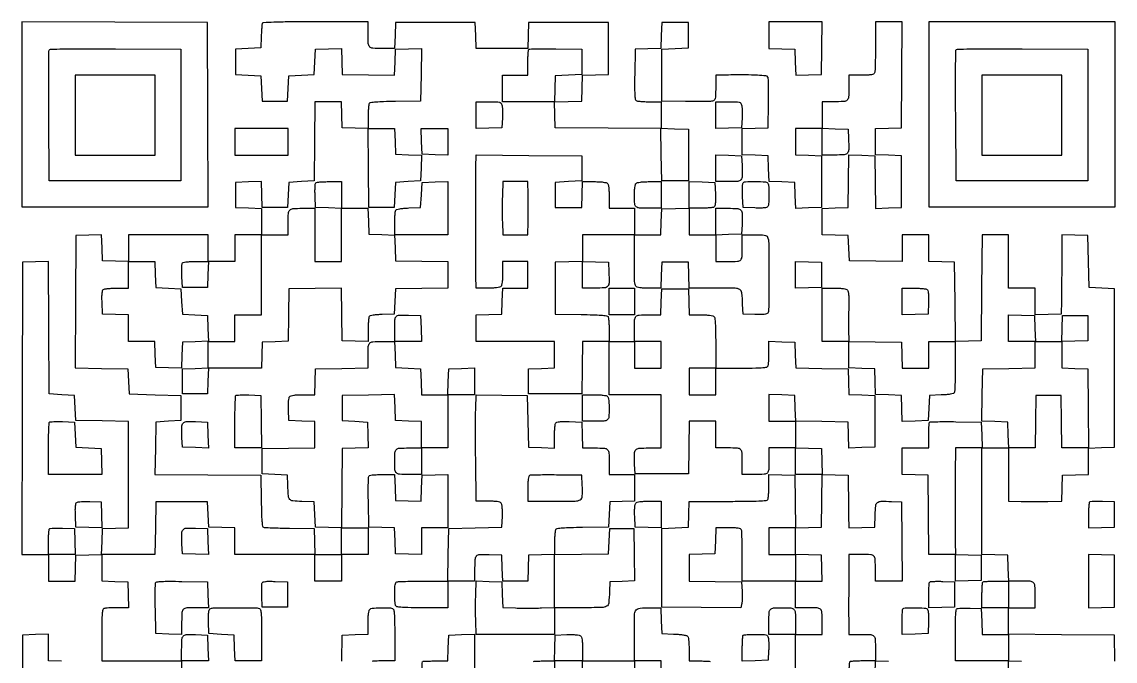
# Model space of a CAD drawing. Extents: x 156 to 936, y 95 to 969.
# Drawn here: x 156 to 936, y 513 to 969 of the extents above; entities that cross this region are included whole.
import ezdxf

# ---------------------------------------------------------------- set-up
doc = ezdxf.new("R2010")
doc.units = 0

msp = doc.modelspace()

# ---------------------------------------------------------------- linework, layer by layer
for points in [[(935.772065, 512.75), (935.5, 531.5), (897.75, 531.762025), (860, 532.02405), (860, 541.512025), (860, 551), (869.5, 551), (879, 551), (879, 559.893011, 0.014732), (878.800898, 566.649006, 0.19511), (877.750156, 568.856224, 0.175559), (875.407908, 569.828717, 0.011491), (867.955738, 570), (860.075052, 570), (859.787526, 579.25), (859.5, 588.5), (850.25, 588.787526), (841, 589.075052), (841, 627.037526), (841, 665), (850.5, 665), (860, 665), (860, 646.037526), (860, 627.075052), (869.075991, 626.787526, 0.00535), (873.263132, 626.699708, 0.002938), (878.390319, 626.677176, 0.002928), (883.594539, 626.715366, 0.004679), (888.039334, 626.815626), (897.926685, 627.131251), (898.213343, 636.315626), (898.5, 645.5), (907.75, 645.787526), (917, 646.075052), (917, 655.5), (917, 664.924948), (926.25, 665.212474), (935.5, 665.5), (935.5, 722), (935.5, 778.5), (926.5, 779), (917.5, 779.5), (917, 798), (916.5, 816.5), (907.25, 816.787526), (898, 817.075052), (897.920976, 798.287526, -0.000609), (897.878178, 790.397897, -0.000549), (897.814941, 782.228211, -0.000549), (897.742156, 774.903415, -0.00174), (897.670976, 770), (897.5, 760.5), (888.25, 760.212474), (879, 759.924948), (879, 769.462474), (879, 779), (869.5, 779), (860, 779), (860, 798), (860, 817), (850.512025, 817), (841.02405, 817), (840.762025, 779.25), (840.5, 741.5), (831.265637, 741.212681), (822.031273, 740.925362), (821.765637, 769.212681), (821.5, 797.5), (812.25, 797.787526), (803, 798.075052), (803, 807.537526), (803, 817), (793.5, 817), (784, 817), (784, 807.477935), (784, 797.955869), (765.25, 798.227935), (746.5, 798.5), (746, 807.5), (745.5, 816.5), (736.25, 816.787526), (727, 817.075052), (727, 826.5), (727, 835.924948), (736.25, 836.212474), (745.5, 836.5), (745.772202, 855.287232), (746.044404, 874.074464), (755.272202, 873.787232), (764.5, 873.5), (764.772202, 854.712768), (765.044404, 835.925536), (774.272202, 836.212768), (783.5, 836.5), (783.5, 855), (783.5, 873.5), (774.25, 873.787526), (765, 874.075052), (765, 883.5), (765, 892.924948), (774.25, 893.212474), (783.5, 893.5), (783.762025, 931.25), (784.02405, 969), (774.512025, 969), (765, 969), (765, 951.581787, -0.003244), (764.955951, 944.792976, -0.00474), (764.821697, 938.815525, -0.002396), (764.635772, 933.755458, -0.081401), (764.393011, 932.581787, -0.192406), (763.653872, 931.782907, -0.06988), (762.154102, 931.311531, -0.034532), (759.571713, 931.062976, -0.00673), (754.893011, 931), (746, 931), (746, 922.106989, -0.014768), (745.800362, 915.349521, -0.195511), (744.747254, 913.14255, -0.175208), (742.400012, 912.170753, -0.01141), (734.918213, 912), (727, 912), (727, 902.5), (727, 893), (717.5, 893), (708, 893), (708, 883.537526), (708, 874.075052), (717.25, 873.787526), (726.5, 873.5), (726.5, 855), (726.5, 836.5), (717.288016, 836.212977), (708.076031, 835.925954), (707.788016, 845.212977), (707.5, 854.5), (698.287036, 854.787036), (689.074071, 855.074071), (688.787036, 864.287036), (688.5, 873.5), (679.25, 873.787526), (670, 874.075052), (670, 883.5), (670, 892.924948), (679.25, 893.212474), (688.5, 893.5), (688.747484, 911, 0.004087), (688.787999, 917.79044, 0.006184), (688.701864, 923.699857, 0.00268), (688.539451, 928.726211, 0.135021), (688.244653, 929.659088, 0.231499), (686.891452, 930.472661, 0.008755), (680.839022, 930.889877, 0.011495), (672.427506, 931.128203, 0.003953), (660.25, 931.096907), (651, 931), (651, 922.019052, -0.004723), (650.947431, 916.453715, -0.05326), (650.67194, 914.266759, -0.153853), (650.003761, 913.144552, -0.122337), (648.75, 912.483876, -0.054093), (647.194714, 912.275104, -0.002845), (642.167188, 912.176222, -0.00446), (636.175971, 912.145932, -0.003227), (629.5, 912.214823), (612.5, 912.5), (612.5, 931), (612.5, 949.5), (622, 950), (631.5, 950.5), (631.5, 959.5), (631.5, 968.5), (622, 968.5), (612.5, 968.5), (612.212964, 959.287036), (611.925929, 950.074071), (602.712964, 949.787036), (593.5, 949.5), (593.226208, 931.573721, 0.003244), (593.147687, 922.635503, 0.013907), (593.283582, 917.310485, 0.016205), (593.579568, 913.866523, 0.225497), (594.226208, 912.839034, 0.110898), (595.114544, 912.520179, 0.009361), (597.549261, 912.263597, 0.012067), (600.497272, 912.080161, 0.009039), (603.75, 912.015313), (612, 912), (612, 902.487975), (612, 892.97595), (574.25, 893.237975), (536.5, 893.5), (536.212959, 902.713341), (535.925919, 911.926682), (545.712959, 912.213341), (555.5, 912.5), (555.787036, 921.712964), (556.074071, 930.925929), (565.287036, 931.212964), (574.5, 931.5), (574.5, 950), (574.5, 968.5), (546, 968.5), (517.5, 968.5), (517.212474, 959.25), (516.924948, 950), (498.5, 950), (480.075052, 950), (479.787526, 959.25), (479.5, 968.5), (451, 968.5), (422.5, 968.5), (422.212474, 959.25), (421.924948, 950), (413.069463, 950, -0.014889), (406.341871, 950.20038, -0.195866), (404.139748, 951.254332, -0.174757), (403.170318, 953.602344, -0.011384), (403, 961.081787), (403, 969), (365.468615, 969, 0.001408), (346.474772, 968.946504, 0.006817), (335.689443, 968.738684, 0.004275), (328.414872, 968.436986, 0.302782), (327.488341, 967.75, 0.062379), (327.299299, 966.905307, 0.004511), (327.092081, 964.517187, 0.006263), (326.905777, 961.655284, 0.004694), (326.769726, 958.5), (326.5, 950.5), (317.5, 950), (308.5, 949.5), (308.5, 940.5), (308.5, 931.5), (317.5, 931), (326.5, 930.5), (327, 921.5), (327.5, 912.5), (336.5, 912.5), (345.5, 912.5), (346, 921.5), (346.5, 930.5), (355.5, 931), (364.5, 931.5), (365, 940.5), (365.5, 949.5), (374.711984, 949.787023), (383.923969, 950.074046), (384.211984, 940.787023), (384.5, 931.5), (403.212184, 931.228074), (421.924368, 930.956148), (422.212184, 940.228074), (422.5, 949.5), (431.772204, 949.78782), (441.044409, 950.075639), (440.772204, 931.28782), (440.5, 912.5), (422.544238, 912.226088, 0.003691), (414.090119, 912.034694, 0.01247), (408.573985, 911.731244, 0.01141), (404.777433, 911.339909, 0.223435), (403.809551, 910.726088, 0.112277), (403.50198, 909.863054, 0.008861), (403.254937, 907.425703, 0.011685), (403.077983, 904.476166, 0.008676), (403.015313, 901.212474), (403, 892.924948), (393.75, 893.212474), (384.5, 893.5), (384.212474, 902.75), (383.924948, 912), (374.478047, 912), (365.031147, 912), (364.765573, 883.75), (364.5, 855.5), (355.5, 855), (346.5, 854.5), (346, 845.5), (345.5, 836.5), (336.5, 836.5), (327.5, 836.5), (327.211984, 845.787023), (326.923969, 855.074046), (317.711984, 854.787023), (308.5, 854.5), (308.5, 845.5), (308.5, 836.5), (317.75, 836.212474), (327, 835.924948), (327, 826.462474), (327, 817), (317.5, 817), (308, 817), (308, 807.5), (308, 798), (298.5, 798), (289, 798), (289, 807.5), (289, 817), (260.5, 817), (232, 817), (232, 807.462474), (232, 797.924948), (222.75, 798.212474), (213.5, 798.5), (213.211984, 807.787023), (212.923969, 817.074046), (203.711984, 816.787023), (194.5, 816.5), (194.240222, 769.272101), (193.980444, 722.044202), (212.740222, 721.772101), (231.5, 721.5), (232, 712.5), (232.5, 703.5), (251, 703), (269.5, 702.5), (269.5, 693.5), (269.5, 684.5), (260.5, 684), (251.5, 683.5), (251.227979, 664.762047), (250.955958, 646.024093), (288.727979, 645.762047), (326.5, 645.5), (326.772714, 627.209899, 0.003339), (326.964836, 618.31189, 0.013309), (327.264211, 612.862658, 0.013299), (327.655359, 609.258263, 0.273987), (328.306187, 608.436, 0.080729), (329.268392, 608.235637, 0.001575), (334.32739, 608.0279, 0.003741), (340.248728, 607.847794, 0.002495), (347.033473, 607.7261), (364.5, 607.5), (364.787526, 598.25), (365.075052, 589), (336.537526, 589), (308, 589), (308, 598.462474), (308, 607.924948), (298.75, 608.212474), (289.5, 608.5), (289, 617.5), (288.5, 626.5), (270, 626.5), (251.5, 626.5), (251.227935, 607.75), (250.955869, 589), (231.940409, 589), (212.924948, 589), (213.212474, 598.25), (213.5, 607.5), (222.75, 607.787526), (232, 608.075052), (232, 646.015461), (232, 683.955869), (213.25, 684.227935), (194.5, 684.5), (194, 693.5), (193.5, 702.5), (184.5, 703), (175.5, 703.5), (175.240185, 750.787396), (174.980369, 798.074792), (165.740185, 797.787396), (156.5, 797.5), (156.245372, 693.25), (155.990743, 589), (165.495372, 589), (175, 589), (175, 579.5), (175, 570), (184.462474, 570), (193.924948, 570), (194.212474, 579.25), (194.5, 588.5), (203.75, 588.787526), (213, 589.075052), (213, 579.575052), (213, 570.075052), (222.25, 569.787526), (231.5, 569.5), (231.787526, 560.25), (232.075052, 551), (224.119313, 551, 0.007017), (220.957076, 550.955617, 0.008872), (218.035923, 550.821697, 0.007277), (215.600781, 550.631102, 0.068543), (214.581787, 550.393011, 0.24904), (213.711497, 549.393178, 0.036273), (213.27975, 546.640441, 0.018295), (213.051073, 541.723448, 0.002472), (213, 531.393011), (213, 513), (241.5, 513), (270, 513), (270, 503.5)], [(708, 494), (708, 513), (708, 532), (698.5, 532), (689, 532), (689, 540.893011, -0.013336), (689.178146, 547.570835, -0.177094), (690.129957, 549.797846, -0.190499), (692.264457, 550.802358, -0.015844), (698.5, 551, -0.015844), (704.735543, 550.802358, -0.190499), (706.870043, 549.797846, -0.177094), (707.821854, 547.570835, -0.013336), (708, 540.893011), (708, 532), (717.5, 532), (727, 532), (727, 540.893011, 0.014768), (726.800362, 547.650479, 0.195511), (725.747254, 549.85745, 0.175208), (723.400012, 550.829247, 0.01141), (715.918213, 551), (708, 551), (708, 560.5), (708, 570), (689, 570), (670, 570), (670, 587.418213, 0.003244), (669.955951, 594.207024, 0.00474), (669.821697, 600.184475, 0.002396), (669.635772, 605.244542, 0.081401), (669.393011, 606.418213, 0.192061), (668.655249, 607.216672, 0.070053), (667.160133, 607.688208, 0.03465), (664.587052, 607.936924, 0.006773), (659.930537, 608), (651.075052, 608), (650.787526, 598.75), (650.5, 589.5), (641.25, 589.212474), (632, 588.924948), (632, 579.484539), (632, 570.044131), (650.75, 569.772065), (669.5, 569.5), (669.800912, 562.520917, -0.008683), (669.873976, 559.681315, -0.009453), (669.844859, 556.920295, -0.008999), (669.732812, 554.56062, -0.045145), (669.527961, 553.255383), (668.954098, 550.968931), (640.727049, 551.234466), (612.5, 551.5), (612.5, 579.5), (612.5, 607.5), (622, 608), (631.5, 608.5), (631.786898, 617.702558), (632.073796, 626.905116), (659.69538, 626.89997, 0.001954), (673.787942, 626.952424, 0.009487), (681.779508, 627.165076, 0.008929), (686.981212, 627.495485, 0.235267), (688.143169, 628.197412, 0.110302), (688.468887, 629.10226, 0.009573), (688.731175, 631.551825, 0.012227), (688.918529, 634.518353, 0.009193), (688.984687, 637.787526), (689, 646.075052), (698.25, 645.787526), (707.5, 645.5), (707.772202, 626.712768), (708.044404, 607.925536), (717.272202, 608.212768), (726.5, 608.5), (726.772065, 627.25), (727.044131, 646), (717.522065, 646), (708, 646), (708, 655.5), (708, 665), (698.5, 665), (689, 665), (689, 657.081787, -0.01141), (688.829247, 649.599988, -0.175208), (687.85745, 647.252746, -0.195511), (685.650479, 646.199638, -0.014768), (678.893011, 646), (670, 646), (670, 653.918213, 0.01141), (669.829247, 661.400012, 0.175208), (668.85745, 663.747254, 0.195511), (666.650479, 664.800362, 0.014768), (659.893011, 665), (651, 665), (651, 674.5), (651, 684), (641.522065, 684), (632.044131, 684), (631.772065, 665.25), (631.5, 646.5), (612.5, 646.5), (593.5, 646.5), (593.199088, 653.479083, -0.012322), (593.058134, 661.11956, -0.176722), (593.990719, 663.627338, -0.202101), (596.267676, 664.772817, -0.01682), (603.019052, 665), (612, 665), (612, 684), (612, 703), (593.5, 703), (575, 703), (575, 722), (575, 741), (565.522065, 741), (556.044131, 741), (555.772065, 722.25), (555.5, 703.5), (536.5, 703.5), (517.5, 703.5), (517.5, 712.5), (517.5, 721.5), (526.75, 721.787526), (536, 722.075052), (536, 731.537526), (536, 741), (508, 741), (480, 741), (480, 750.462474), (480, 759.924948), (489.25, 760.212474), (498.5, 760.5), (498.787526, 769.75), (499.075052, 779), (508.037526, 779), (517, 779), (517, 788.5), (517, 798), (508, 798), (499, 798), (499, 789.7, -0.011084), (498.92177, 786.171507, -0.020332), (498.677711, 783.306878, -0.021091), (498.310542, 781.139671, -0.144849), (497.8, 780.2, -0.144849), (496.860329, 779.689458, -0.021091), (494.693122, 779.322289, -0.020332), (491.828493, 779.07823, -0.011084), (488.3, 779), (480, 779), (479.971143, 787.75, -0.000469), (479.924982, 807.306069, -0.000232), (479.901179, 832.129435, -0.000157), (479.896836, 856.046958, -0.001885), (479.932787, 865.262025), (480, 874.02405), (517.75, 873.762025), (555.5, 873.5), (555.5, 864.5), (555.5, 855.5), (546, 855), (536.5, 854.5), (536.5, 845.5), (536.5, 836.5), (546, 836.5), (555.5, 836.5), (555.787526, 845.75), (556.075052, 855), (564.337526, 855, -0.011159), (567.847487, 854.921656, -0.02038), (570.701269, 854.677383, -0.021131), (572.861987, 854.310039, -0.144682), (573.8, 853.8, -0.144849), (574.310542, 852.860329, -0.021091), (574.677711, 850.693122, -0.020332), (574.92177, 847.828493, -0.011084), (575, 844.3), (575, 836), (584, 836), (593, 836), (593, 826.5), (593, 817), (602.462474, 817), (611.924948, 817), (612.212474, 826.25), (612.5, 835.5), (622.25, 835.786212), (632, 836.072424), (632, 845.573738), (632, 855.075052), (641.25, 854.787526), (650.5, 854.5), (650.793098, 846.085653, -0.008519), (650.864234, 842.085459, -0.027159), (650.721251, 839.4185, -0.039341), (650.389362, 837.659703, -0.187221), (649.793098, 836.850966, -0.110402), (648.894283, 836.527533, -0.00954), (646.45641, 836.267102, -0.012203), (643.504112, 836.081041, -0.00917), (640.25, 836.015313), (632, 836), (632, 826.5), (632, 817), (641.5, 817), (651, 817), (651, 826.5), (651, 836), (659.980948, 836, -0.01682), (666.732324, 835.772817, -0.202101), (669.009281, 834.627338, -0.176722), (669.941866, 832.11956, -0.012322), (669.800912, 824.479083), (669.5, 817.5), (660.25, 817.212474), (651, 816.924948), (651, 807.462474), (651, 798), (659.893011, 798, 0.014768), (666.650479, 798.199638, 0.195511), (668.85745, 799.252746, 0.175208), (669.829247, 801.599988, 0.01141), (670, 809.081787), (670, 817), (678.891592, 817, -0.004786), (684.397776, 816.947296, -0.053797), (686.56416, 816.671485, -0.155005), (687.67471, 816.003242, -0.121836), (688.325684, 814.75, -0.058563), (688.916207, 809.836185, -0.001447), (688.909745, 787.131352, -0.000673), (688.802327, 763.395598, -0.141685), (688.15546, 761.206902, -0.186421), (687.343606, 760.61083, -0.039249), (685.582178, 760.278916, -0.027129), (682.913467, 760.135877, -0.008531), (678.914347, 760.206902), (670.5, 760.5), (670.245668, 767.5, 0.016263), (669.68354, 775.652772, 0.239858), (668.17554, 777.994184, 0.128957), (664.943062, 778.893297, 0.003699), (650.518474, 779), (632.075052, 779), (631.787526, 788.25), (631.5, 797.5), (622, 797.5), (612.5, 797.5), (612.212474, 788.25), (611.924948, 779), (603.584919, 779, -0.009183), (599.538367, 779.074326, -0.02907), (596.841727, 779.330886, -0.04395), (595.037951, 779.773872, -0.138222), (594.021097, 780.47458, -0.125079), (593.491098, 781.589189, -0.024523), (593.165701, 783.802749, -0.020936), (592.999712, 786.814653, -0.00977), (593.024538, 790.72458, 0.003165), (593.10265, 794.717686, 0.001862), (593.148043, 799.492533, 0.001862), (593.157869, 804.264977, 0.00318), (593.125886, 808.25), (593, 817), (574.5, 817), (556, 817), (556, 807.537526), (556, 798.075052), (565.25, 797.787526), (574.5, 797.5), (574.800912, 790.520917, -0.012322), (574.941866, 782.88044, -0.176722), (574.009281, 780.372662, -0.202101), (571.732324, 779.227183, -0.01682), (564.980948, 779), (556, 779), (556, 788.536212), (556, 798.072424), (546.25, 797.786212), (536.5, 797.5), (536.5, 779), (536.5, 760.5), (554.955416, 760.226647, -0.003561), (563.668275, 760.035521, -0.012194), (569.324934, 759.732937, -0.01105), (573.214502, 759.342971, -0.224357), (574.190103, 758.726647, -0.112125), (574.497773, 757.86414, -0.008919), (574.744962, 755.43689, -0.011731), (574.921988, 752.499351, -0.008719), (574.984687, 749.25), (575, 741), (584, 741), (593, 741), (593, 748.918213, -0.011384), (593.170318, 756.397656, -0.174757), (594.139748, 758.745668, -0.195866), (596.341871, 759.79962, -0.014889), (603.069463, 760), (611.924948, 760), (612.212474, 769.25), (612.5, 778.5), (622, 778.5), (631.5, 778.5), (631.787526, 769.25), (632.075052, 760), (640.337526, 760, -0.011159), (643.847487, 759.921656, -0.02038), (646.701269, 759.677383, -0.021131), (648.861987, 759.310039, -0.144682), (649.8, 758.8, -0.17093), (650.380286, 757.588868, -0.011288), (650.716292, 753.675375, -0.011908), (650.936048, 748.080768, -0.003861), (651, 739.8), (651, 722), (669.393011, 722, 0.002472), (679.723448, 722.051073, 0.018295), (684.640441, 722.27975, 0.036273), (687.393178, 722.711497, 0.24904), (688.393011, 723.581787, 0.068543), (688.631102, 724.600781, 0.007277), (688.821697, 727.035923, 0.008872), (688.955617, 729.957076, 0.007017), (689, 733.119313), (689, 741.075052), (698.25, 740.787526), (707.5, 740.5), (707.787236, 731.271928), (708.074471, 722.043857), (726.787236, 721.771928), (745.5, 721.5), (745.787036, 712.287036), (746.074071, 703.074071), (755.287036, 702.787036), (764.5, 702.5), (764.5, 684), (764.5, 665.5), (755.288016, 665.212977), (746.076031, 664.925954), (745.788016, 674.212977), (745.5, 683.5), (726.75, 683.772065), (708, 684.044131), (708, 674.559591), (708, 665.075052), (717.25, 664.787526), (726.5, 664.5), (726.787036, 655.287036), (727.074071, 646.074071), (736.287036, 645.787036), (745.5, 645.5), (745.621699, 635.5, 0.000173), (745.677617, 631.032058, 0.000111), (745.745338, 625.856164, 0.000112), (745.813815, 620.79526, 0.000211), (745.871699, 616.712474), (746, 607.924948), (755.25, 608.212474), (764.5, 608.5), (764.788797, 617.240685, -0.017722), (765.237089, 623.777845, -0.198326), (766.45151, 626.02491, -0.170867), (768.988791, 626.937542, -0.012477), (776.520917, 626.800912), (783.5, 626.5), (783.765573, 598.25), (784.031147, 570), (774.515573, 570), (765, 570), (765, 577.918213, 0.01141), (764.829247, 585.400012, 0.175208), (763.85745, 587.747254, 0.195511), (761.650479, 588.800362, 0.014768), (754.893011, 589), (746, 589), (745.979701, 580.25, -0.00036), (745.967129, 576.115491, -0.000176), (745.945426, 570.839062, -0.000174), (745.919006, 565.349947, -0.000252), (745.891526, 560.5, 0.001064), (745.871921, 555.650052, 0.000735), (745.869489, 550.160938, 0.000741), (745.882737, 544.884517, 0.001521), (745.911824, 540.75), (746, 532), (754.893011, 532, -0.014732), (761.649006, 531.800898, -0.19511), (763.856224, 530.750156, -0.175559), (764.828717, 528.407908, -0.011491), (765, 520.955738), (765, 513.075052), (774.25, 512.787526)], [(384.228016, 512.771984), (384.5, 531.5), (393.75, 531.787526), (403, 532.075052), (403, 540.337526, -0.011159), (403.078344, 543.847487, -0.02038), (403.322617, 546.701269, -0.021131), (403.689961, 548.861987, -0.144682), (404.2, 549.8, -0.177167), (405.986201, 550.629377, -0.011865), (411.705453, 550.974536, -0.01606), (417.379382, 550.999676, -0.084883), (420.418213, 550.393011, -0.24904), (421.288503, 549.393178, -0.036273), (421.72025, 546.640441, -0.018295), (421.948927, 541.723448, -0.002472), (422, 531.393011), (422, 513), (413.106989, 513, 0.00673), (408.428287, 512.937024, 0.034532), (405.845898, 512.688469, 0.06988)], [(520.914694, 512.672919, -0.027224), (523.640302, 512.925268, -0.009472), (527.584919, 513), (535.924948, 513), (536.212474, 522.25), (536.5, 531.5), (544.84692, 531.792008, -0.010573), (548.47591, 531.84218, -0.020484), (551.373366, 531.702175, -0.022589), (553.549085, 531.407951, -0.128993), (554.59692, 530.919564, -0.145743), (555.251816, 529.938543, -0.038314), (555.673381, 528.075991, -0.02709), (555.925388, 525.339393, -0.009416), (556, 521.377555), (556, 513), (574.5, 513), (593, 513), (593.122144, 521.75, 0.003075), (593.153464, 525.760505, 0.001743), (593.144594, 530.616646, 0.00174), (593.101556, 535.51049, 0.002868), (593.027048, 539.647092, -0.018983), (593.127732, 546.728397, -0.183811), (594.319914, 549.428835, -0.180605), (597.016422, 550.679016, -0.01821), (604.212474, 550.969591), (611.924948, 551), (612.212474, 541.75), (612.5, 532.5), (620.950164, 532.206324, -0.011302), (624.281363, 532.015093, -0.014976), (627.299919, 531.682026, -0.012295), (629.772011, 531.271826, -0.126595), (630.700164, 530.833879, -0.156365), (631.287489, 529.913227, -0.030268), (631.679019, 527.952749, -0.024242), (631.92478, 525.171204, -0.009913), (632, 521.377555), (632, 513), (640.377555, 513, -0.009406), (644.342652, 512.9254, -0.027148), (647.078343, 512.673265, -0.03848)], [(442.005888, 512.851761, -0.000901), (444.575735, 512.926563, -0.004213), (447.512545, 512.981986, -0.002611), (450.962474, 513), (459.924948, 513), (460.212474, 522.25), (460.5, 531.5), (469.75, 531.787526), (479, 532.075052), (479, 514.619313, 0.003237), (479.044048, 507.816117, 0.004731)], [(441.50564, 506.992187, -0.000154), (441.722795, 512.521939, -0.15636)]]:
    msp.add_lwpolyline(points, format="xyb")
for points in [[(156, 903.007138), (156, 837), (222.50719, 837), (289.014379, 837), (288.75719, 902.75), (288.5, 968.5), (222.25, 968.757138), (156, 969.014276)], [(689, 959.537526), (689, 950.075052), (698.25, 949.787526), (707.5, 949.5), (707.788016, 940.212977), (708.076031, 930.925954), (717.288016, 931.212977), (726.5, 931.5), (726.772065, 950.25), (727.044131, 969), (708.022065, 969), (689, 969)], [(803, 903), (803, 837), (869.5, 837), (936, 837), (936, 903), (936, 969), (869.5, 969), (803, 969)], [(194, 902.5), (194, 874), (222.5, 874), (251, 874), (251, 902.5), (251, 931), (222.5, 931), (194, 931)], [(841, 902.5), (841, 874), (869.5, 874), (898, 874), (898, 902.5), (898, 931), (869.5, 931), (841, 931)], [(308, 883.5), (308, 874), (327, 874), (346, 874), (346, 883.5), (346, 893), (327, 893), (308, 893)], [(422.212474, 883.75), (422.5, 874.5), (431.787023, 874.211984), (441.074046, 873.923969), (440.787023, 864.711984), (440.5, 855.5), (431.5, 855), (422.5, 854.5), (422, 845.5), (421.5, 836.5), (412.5, 836.5), (403.5, 836.5), (403.234427, 864.75), (402.968853, 893), (412.446901, 893), (421.924948, 893)], [(460, 883.462474), (460, 873.924948), (450.75, 874.212474), (441.5, 874.5), (441.212474, 883.75), (440.924948, 893), (450.462474, 893), (460, 893)], [(631.5, 874), (631.5, 855.5), (622, 855.5), (612.5, 855.5), (612.227801, 874.28648), (611.955601, 893.072959), (621.727801, 892.78648), (631.5, 892.5)], [(726.5, 788.5), (726.5, 779.5), (717.25, 779.212474), (708, 778.924948), (708, 788.5), (708, 798.075052), (717.25, 797.787526), (726.5, 797.5)], [(593, 769.5), (593, 760), (584, 760), (575, 760), (575, 769.5), (575, 779), (584, 779), (593, 779)], [(878.787526, 750.25), (879.075052, 741), (888.5, 741), (897.924948, 741), (898.212474, 750.25), (898.5, 759.5), (907.5, 759.5), (916.5, 759.5), (916.5, 750.5), (916.5, 741.5), (907.25, 741.212474), (898, 740.924948), (898, 731.5), (898, 722.075052), (907.25, 721.787526), (916.5, 721.5), (916.765573, 693.25), (917.031147, 665), (907.537639, 665), (898.044131, 665), (897.772065, 683.75), (897.5, 702.5), (888.5, 702.5), (879.5, 702.5), (879.227935, 683.75), (878.955869, 665), (869.515461, 665), (860.075052, 665), (859.787526, 674.25), (859.5, 683.5), (850.228074, 683.787816), (840.956148, 684.075632), (841.228074, 702.787816), (841.5, 721.5), (860.25, 721.772065), (879, 722.044131), (879, 731.522065), (879, 741), (869.5, 741), (860, 741), (860, 750.537526), (860, 760.075052), (869.25, 759.787526), (878.5, 759.5)], [(593, 731.5), (593, 722), (602.5, 722), (612, 722), (612, 731.5), (612, 741), (602.5, 741), (593, 741)], [(632, 712.5), (632, 703), (641.5, 703), (651, 703), (651, 712.5), (651, 722), (641.5, 722), (632, 722)], [(689, 693.537526), (689, 684), (698.537526, 684), (708.075052, 684), (707.787526, 693.25), (707.5, 702.5), (698.25, 702.787526), (689, 703.075052)], [(689, 598.5), (689, 589), (698.5, 589), (708, 589), (708, 579.5), (708, 570), (717.537526, 570), (727.075052, 570), (726.787526, 579.25), (726.5, 588.5), (717.25, 588.787526), (708, 589.075052), (708, 598.537526), (708, 608), (698.5, 608), (689, 608)], [(917, 570), (917, 550.924948), (926.25, 551.212474), (935.5, 551.5), (935.5, 570), (935.5, 588.5), (926.25, 588.787526), (917, 589.075052)]]:
    msp.add_lwpolyline(points, close=True)
for points in [[(269.5, 902.5), (269.5, 855.5), (222.5, 855.5), (175.5, 855.5), (175.239372, 901.5, -0.000997), (175.174287, 919.225103, -0.001596), (175.197198, 934.357597, -0.000282), (175.267665, 947.72814, -0.090314), (175.461789, 948.759906, -0.301449), (176.45055, 949.464468, -0.003096), (185.402033, 949.70934, -0.005599), (198.68089, 949.841585, -0.001079), (222.722417, 949.759906), (269.5, 949.5)], [(555.5, 940.5), (555.5, 931.5), (546, 931), (536.5, 930.5), (536.212474, 921.25), (535.924948, 912), (517.462474, 912), (499, 912), (499, 921.5), (499, 931), (508, 931), (517, 931), (517, 939.833333, -0.007263), (517.049896, 943.26802, -0.010772), (517.202112, 946.273987, -0.006182), (517.413875, 948.774049, -0.173854), (517.68804, 949.354707, -0.191525), (518.322139, 949.627996, -0.001706), (523.626545, 949.76092, -0.005549), (529.77322, 949.825731, -0.003516), (536.93804, 949.771374), (555.5, 949.5)], [(916.5, 902.5), (916.5, 855.5), (869.5, 855.5), (822.5, 855.5), (822.239372, 901.5, -0.000997), (822.174287, 919.225103, -0.001596), (822.197198, 934.357597, -0.000282), (822.267665, 947.72814, -0.090314), (822.461789, 948.759906, -0.301449), (823.45055, 949.464468, -0.003096), (832.402033, 949.70934, -0.005599), (845.68089, 949.841585, -0.001079), (869.722417, 949.759906), (916.5, 949.5)], [(498.53186, 909.729083, -0.045288), (498.735265, 908.430652, -0.00895), (498.846004, 906.075142, -0.009416), (498.874264, 903.317546, -0.008627), (498.800912, 900.479083), (498.5, 893.5), (489.25, 893.212474), (480, 892.924948), (480, 902.462474), (480, 912), (488.980948, 912, -0.004705), (494.561989, 911.94748, -0.053705), (496.743052, 911.670919, -0.154872), (497.864468, 910.997584, -0.119781)], [(669.53186, 909.729083, -0.045288), (669.735265, 908.430652, -0.00895), (669.846004, 906.075142, -0.009416), (669.874264, 903.317546, -0.008627), (669.800912, 900.479083), (669.5, 893.5), (660.25, 893.212474), (651, 892.924948), (651, 902.462474), (651, 912), (659.980948, 912, -0.004705), (665.561989, 911.94748, -0.053705), (667.743052, 911.670919, -0.154872), (668.864468, 910.997584, -0.119781)], [(745.800912, 885.520917, -0.012322), (745.941866, 877.88044, -0.176722), (745.009281, 875.372662, -0.202101), (742.732324, 874.227183, -0.01682), (735.980948, 874), (727, 874), (727, 883.537526), (727, 893.075052), (736.25, 892.787526), (745.5, 892.5)], [(669.800912, 866.520917, -0.012322), (669.941866, 858.88044, -0.176722), (669.009281, 856.372662, -0.202101), (666.732324, 855.227183, -0.01682), (659.980948, 855), (651, 855), (651, 864.537526), (651, 874.075052), (660.25, 873.787526), (669.5, 873.5)], [(384, 845.5), (384, 836), (393.462474, 836), (402.924948, 836), (403.212474, 826.75), (403.5, 817.5), (412.75, 817.212474), (422, 816.924948), (422.015313, 825.212474, -0.008541), (422.07707, 828.474731, -0.011541), (422.251296, 831.419811, -0.008673), (422.494347, 833.854113, -0.112803), (422.797157, 834.706033, -0.192561), (423.533237, 835.236162, -0.02067), (425.63313, 835.666992, -0.020911), (428.460658, 836.005667, -0.010674), (432.031844, 836.206033), (440.5, 836.5), (441, 845.5), (441.5, 854.5), (450.75, 854.787526), (460, 855.075052), (460, 836.037526), (460, 817), (440.962474, 817), (421.924948, 817), (422.212474, 807.75), (422.5, 798.5), (441.25, 798.227935), (460, 797.955869), (460, 788.5), (460, 779.044131), (441.25, 778.772065), (422.5, 778.5), (422, 769.5), (421.5, 760.5), (413.031844, 760.206033, 0.010674), (409.460658, 760.005667, 0.020911), (406.63313, 759.666992, 0.02067), (404.533237, 759.236162, 0.192561), (403.797157, 758.706033, 0.112803), (403.494347, 757.854113, 0.008673), (403.251296, 755.419811, 0.011541), (403.07707, 752.474731, 0.008541), (403.015313, 749.212474), (403, 740.924948), (393.75, 741.212474), (384.5, 741.5), (384.227854, 760.271984), (383.955708, 779.043968), (365.227854, 778.771984), (346.5, 778.5), (346.228072, 759.787236), (345.956143, 741.074471), (336.728072, 740.787236), (327.5, 740.5), (327.212474, 731.25), (326.924948, 722), (308, 722), (289.075052, 722), (288.787526, 712.75), (288.5, 703.5), (279.5, 703.5), (270.5, 703.5), (270.5, 712.5), (270.5, 721.5), (279.75, 721.787526), (289, 722.075052), (289, 731.575052), (289, 741.075052), (279.75, 740.787526), (270.5, 740.5), (270.211984, 731.212977), (269.923969, 721.925954), (260.711984, 722.212977), (251.5, 722.5), (251.212474, 731.75), (250.924948, 741), (241.462474, 741), (232, 741), (232, 750.462474), (232, 759.924948), (222.75, 760.212474), (213.5, 760.5), (213.206902, 768.914347, -0.008519), (213.135766, 772.914541, -0.027159), (213.278749, 775.5815, -0.039341), (213.610638, 777.340297, -0.187221), (214.206902, 778.149034, -0.110402), (215.105717, 778.472467, -0.00954), (217.54359, 778.732898, -0.012203), (220.495888, 778.918959, -0.00917), (223.75, 778.984687), (232, 779), (232, 788.5), (232, 798), (241.462474, 798), (250.924948, 798), (251.212474, 788.75), (251.5, 779.5), (260.5, 779), (269.5, 778.5), (270, 769.5), (270.5, 760.5), (279.5, 760), (288.5, 759.5), (288.787526, 750.25), (289.075052, 741), (298.537526, 741), (308, 741), (308, 750.5), (308, 760), (317.5, 760), (327, 760), (327, 788.5), (327, 817), (336.5, 817), (346, 817), (346, 824.918213, -0.01141), (346.170753, 832.400012, -0.175208), (347.14255, 834.747254, -0.195511), (349.349521, 835.800362, -0.014768), (356.106989, 836), (365, 836), (365, 817), (365, 798), (374.5, 798), (384, 798), (384, 816.962474), (384, 835.924948), (374.75, 836.212474), (365.5, 836.5), (365.205027, 844.411609, -0.006569), (365.129541, 847.539392, -0.008656), (365.147568, 850.392336, -0.006579), (365.235027, 852.7687, -0.079281), (365.423642, 853.661609, -0.228749), (366.106941, 854.304101, -0.041413), (367.854544, 854.698735, -0.027242), (370.620517, 854.933967, -0.007593), (374.968615, 855), (384, 855)], [(498.843707, 845.25, 0.005283), (498.735031, 840.846037, 0.003227), (498.695249, 835.646875, 0.003234), (498.722408, 830.495207, 0.005736), (498.820969, 826.25), (499.141938, 817), (508.002349, 817), (516.86276, 817), (517.18138, 826.5, 0.005281), (517.280715, 830.82474, 0.003101), (517.312811, 836, 0.003101), (517.280715, 841.17526, 0.005281), (517.18138, 845.5), (516.86276, 855), (508.025087, 855), (499.187415, 855)], [(612, 845.5), (612, 836), (604.081787, 836, -0.01065), (596.689481, 836.157481, -0.159949), (594.309746, 837.052708, -0.206765), (593.227098, 839.102218, -0.019554), (593, 844.906989, -0.012415), (593.08019, 848.136184, -0.021121), (593.327993, 850.825282, -0.021703), (593.698102, 852.888147, -0.142062), (594.2, 853.8, -0.144849), (595.139671, 854.310542, -0.021091), (597.306878, 854.677711, -0.020332), (600.171507, 854.92177, -0.011084), (603.7, 855), (612, 855)], [(688.393011, 853.418213, -0.084529), (688.923441, 850.770951, -0.011036), (688.963962, 845.001062, -0.008945), (688.771604, 839.163368, -0.129339), (688.149034, 837.206902, -0.187221), (687.340297, 836.610638, -0.039341), (685.5815, 836.278749, -0.027159), (682.914541, 836.135766, -0.008519), (678.914347, 836.206902), (670.5, 836.5), (670.205027, 844.411609, -0.006569), (670.129541, 847.539392, -0.008656), (670.147568, 850.392336, -0.006579), (670.235027, 852.7687, -0.079281), (670.423642, 853.661609, -0.29562), (672.229032, 854.976623, -0.017051), (679.405167, 855.124149, -0.01715), (686.575238, 854.780866, -0.288164)], [(288.787526, 788.75), (288.5, 779.5), (279.5, 779.5), (270.5, 779.5), (270.205027, 787.411609, -0.006569), (270.129541, 790.539392, -0.008656), (270.147568, 793.392336, -0.006579), (270.235027, 795.7687, -0.079281), (270.423642, 796.661609, -0.22904), (271.108114, 797.304492, -0.041271), (272.861635, 797.698947, -0.027152), (275.637843, 797.934049, -0.007548), (280.006141, 798), (289.075052, 798)], [(744.978903, 777.52542, -0.125079), (745.508902, 776.410811, -0.024523), (745.834299, 774.197251, -0.020936), (746.000288, 771.185347, -0.00977), (745.975462, 767.27542, 0.003161), (745.897353, 763.283835, 0.001863), (745.851957, 758.513949, 0.001864), (745.842128, 753.748562, 0.003189), (745.874114, 749.772065), (746, 741.044131), (764.75, 740.772065), (783.5, 740.5), (783.787526, 731.25), (784.075052, 722), (793.537526, 722), (803, 722), (803, 731.5), (803, 741), (812.476387, 741), (821.952773, 741), (821.945057, 723.25, -0.003942), (821.887747, 716.360446, -0.005944), (821.719144, 710.35979, -0.002601), (821.48844, 705.256984, -0.127248), (821.186827, 704.293967, -0.194764), (820.457646, 703.762949, -0.020857), (818.366636, 703.332527, -0.021021), (815.544265, 702.994313, -0.010633), (811.968156, 702.793967), (803.5, 702.5), (803, 693.5), (802.5, 684.5), (793.288016, 684.212977), (784.076031, 683.925954), (783.788016, 693.212977), (783.5, 702.5), (774.287036, 702.787036), (765.074071, 703.074071), (764.787036, 712.287036), (764.5, 721.5), (755.25, 721.787526), (746, 722.075052), (746, 731.537526), (746, 741), (736.5, 741), (727, 741), (727, 760), (727, 779), (735.377555, 779, -0.009118), (739.44514, 778.925814, -0.028987), (742.151611, 778.669476, -0.043883), (743.96035, 778.226656, -0.13844)], [(801.793098, 778.149034, -0.187221), (802.389362, 777.340297, -0.039341), (802.721251, 775.5815, -0.027159), (802.864234, 772.914541, -0.008519), (802.793098, 768.914347), (802.5, 760.5), (793.25, 760.212474), (784, 759.924948), (784, 769.462474), (784, 779), (792.25, 778.984687, -0.00917), (795.504112, 778.918959, -0.012203), (798.45641, 778.732898, -0.00954), (800.894283, 778.472467, -0.110402)], [(440.787526, 750.25), (441.075052, 741), (431.5, 741), (421.924948, 741), (422.212474, 731.75), (422.5, 722.5), (431.5, 722), (440.5, 721.5), (440.787526, 712.25), (441.075052, 703), (450.5, 703), (459.924948, 703), (460.212474, 712.25), (460.5, 721.5), (469.75, 721.787526), (479, 722.075052), (479, 712.537526), (479, 703), (469.5, 703), (460, 703), (460, 684), (460, 665), (450.5, 665), (441, 665), (441, 655.5), (441, 646), (432.106989, 646, -0.013336), (425.429165, 646.178146, -0.177094), (423.202154, 647.129957, -0.190499), (422.197642, 649.264457, -0.015844), (422, 655.5, -0.015844), (422.197642, 661.735543, -0.190499), (423.202154, 663.870043, -0.177094), (425.429165, 664.821854, -0.013336), (432.106989, 665), (441, 665), (441, 674.462474), (441, 683.924948), (431.75, 684.212474), (422.5, 684.5), (422.212184, 693.771926), (421.924368, 703.043852), (403.212184, 702.771926), (384.5, 702.5), (384.5, 693.5), (384.5, 684.5), (393.5, 684), (402.5, 683.5), (402.787023, 674.288016), (403.074046, 665.076031), (393.787023, 664.788016), (384.5, 664.5), (384.234427, 636.25), (383.968853, 608), (393.484427, 608), (403, 608), (403, 598.5), (403, 589), (393.5, 589), (384, 589), (384, 579.5), (384, 570), (374.5, 570), (365, 570), (365, 579.5), (365, 589), (374.5, 589), (384, 589), (384, 598.462474), (384, 607.924948), (374.75, 608.212474), (365.5, 608.5), (365, 617.5), (364.5, 626.5), (355.759315, 626.788797, -0.014923), (349.253839, 627.198354, -0.195196), (347.149036, 628.289491, -0.159803), (346.18527, 630.633677, -0.009206), (345.754332, 638.5), (345.5, 645.5), (336.5, 646), (327.5, 646.5), (327.5, 655.5), (327.5, 664.5), (346.25, 664.772065), (365, 665.044131), (365, 674.484539), (365, 683.924948), (355.75, 684.212474), (346.5, 684.5), (346.206229, 692.344796, -0.01153), (346.157498, 695.735348, -0.021342), (346.298867, 698.485252, -0.023545), (346.594776, 700.568167, -0.126804), (347.078674, 701.594796, -0.14531), (348.05919, 702.250556, -0.038548), (349.914694, 702.672919, -0.027224), (352.640302, 702.925268, -0.009472), (356.584919, 703), (364.924948, 703), (365.212474, 712.25), (365.5, 721.5), (384.25, 721.772065), (403, 722.044131), (403, 729.940278, -0.011457), (403.171064, 737.404655, -0.175414), (404.14327, 739.74896, -0.195276), (406.350385, 740.800677, -0.014747), (413.106989, 741), (422, 741), (422, 748.918213, -0.010963), (422.165664, 756.472899, -0.175128), (423.124796, 758.802332, -0.203843), (425.29455, 759.800818, -0.015597), (431.87125, 759.787164), (440.5, 759.5)], [(326.772065, 683.75), (327.044131, 665), (317.522065, 665), (308, 665), (308, 683.333333, -0.003584), (308.05073, 690.411472, -0.00564), (308.206402, 696.487652, -0.001786), (308.418403, 701.723678, -0.187492), (308.702644, 702.369311, -0.179987), (309.290922, 702.638564, -0.007016), (311.709672, 702.781547, -0.011703), (314.626528, 702.84459, -0.007913), (317.952644, 702.785977), (326.5, 702.5)], [(517, 684), (517.5, 665.5), (526.75, 665.212474), (536, 664.924948), (536.015313, 673.212474, -0.009118), (536.080958, 676.480841, -0.012148), (536.266784, 679.444872, -0.009469), (536.52683, 681.892587, -0.110589), (536.849883, 682.791346, -0.190691), (537.675579, 683.391596, -0.03736), (539.518036, 683.721257, -0.025891), (542.325344, 683.863419, -0.007874), (546.58457, 683.791346), (555.5, 683.5), (555.787526, 674.25), (556.075052, 665), (564.930537, 665, -0.014889), (571.658129, 664.79962, -0.195866), (573.860252, 663.745668, -0.174757), (574.829682, 661.397656, -0.011384), (575, 653.918213), (575, 646), (584, 646), (593, 646), (593, 636.538933), (593, 627.077866), (584.25, 626.788933), (575.5, 626.5), (575, 617.5), (574.5, 608.5), (556.044584, 608.226647, 0.003561), (547.331725, 608.035521, 0.012194), (541.675066, 607.732937, 0.01105), (537.785498, 607.342971, 0.224357), (536.809897, 606.726647, 0.112204), (536.502208, 605.863659, 0.008889), (536.255038, 603.430547, 0.011707), (536.07801, 600.486033, 0.008697), (536.015313, 597.228407), (536, 588.956814), (555.25, 589.228407), (574.5, 589.5), (575, 598.5), (575.5, 607.5), (584, 607.5), (592.5, 607.5), (592.771921, 588.789253), (593.043842, 570.078505), (584.271921, 569.789253), (575.5, 569.5), (575.245668, 562.5, -0.016774), (574.675385, 554.350357, -0.242391), (573.13868, 551.999806, -0.12618), (569.842613, 551.104821, -0.003527), (554.980948, 551), (536, 551), (536, 541.5), (536, 532), (508.09653, 532), (480.193059, 532), (479.84653, 541.5, -0.005759), (479.738574, 545.827245, -0.003372), (479.703949, 551.010643, -0.003372), (479.739265, 556.197484, -0.005725), (479.847764, 560.536232), (480.195529, 570.072464), (489.347764, 569.786232), (498.5, 569.5), (498.786599, 560.320027), (499.073198, 551.140054), (508.286599, 550.820027, 0.005701), (512.483395, 550.722146, 0.003338), (517.510751, 550.695801, 0.003337), (522.541579, 550.736602, 0.005665), (526.75, 550.84653), (536, 551.193059), (536, 570.134056), (536, 589.075052), (526.75, 588.787526), (517.5, 588.5), (517.212474, 579.25), (516.924948, 570), (508, 570), (499.075052, 570), (498.787526, 579.25), (498.5, 588.5), (489.376009, 588.785858, 0.015838), (482.489958, 588.783428, 0.204509), (480.210513, 587.722866, 0.173411), (479.201581, 585.257532, 0.010791), (479.013655, 577.25), (479, 570), (469.5, 570), (460, 570), (460, 560.5), (460, 551), (441.606989, 551, -0.002472), (431.276552, 551.051073, -0.018295), (426.359559, 551.27975, -0.036273), (423.606822, 551.711497, -0.24904), (422.606989, 552.581787, -0.066654), (422.369384, 553.581709, -0.008009), (422.178303, 555.846597, -0.009419), (422.044422, 558.55946, -0.007618), (422, 561.474799, -0.009092), (422.068119, 565.220641, -0.040223), (422.324843, 567.40921, -0.077051), (422.802977, 568.715136, -0.176711), (423.581787, 569.393011, -0.081387), (424.755256, 569.635765, -0.002401), (429.809043, 569.821697, -0.004745), (435.77937, 569.955951, -0.003248), (442.559722, 570), (459.955869, 570), (460.227935, 588.75), (460.5, 607.5), (479.5, 608), (498.5, 608.5), (498.793771, 616.344796, 0.01153), (498.842502, 619.735348, 0.021342), (498.701133, 622.485252, 0.023545), (498.405224, 624.568167, 0.126804), (497.921326, 625.594796, 0.145274), (496.941093, 626.250468, 0.038559), (495.08649, 626.67286, 0.027237), (492.362598, 626.925245, 0.009483), (488.421463, 627), (480.087816, 627), (479.793908, 655.25, -0.001337), (479.704781, 666.780368, -0.001426), (479.679917, 678.065056, -0.001353), (479.712486, 687.770609, -0.006652), (479.818574, 693.248063), (480.137149, 702.996125), (498.318574, 702.748063), (516.5, 702.5)], [(573.8, 701.8, -0.142062), (574.301898, 700.888147, -0.021703), (574.672007, 698.825282, -0.021121), (574.91981, 696.136184, -0.012415), (575, 692.906989, -0.019554), (574.772902, 687.102218, -0.206765), (573.690254, 685.052708, -0.159949), (571.310519, 684.157481, -0.01065), (563.918213, 684), (556, 684), (556, 693.5), (556, 703), (564.3, 703, -0.011084), (567.828493, 702.92177, -0.020332), (570.693122, 702.677711, -0.021091), (572.860329, 702.310542, -0.144849)], [(194, 674.5), (194.5, 665.5), (203.5, 665), (212.5, 664.5), (212.787526, 655.25), (213.075052, 646), (194.037526, 646), (175, 646), (175, 664.333333, -0.003584), (175.05073, 671.411472, -0.00564), (175.206402, 677.487652, -0.001786), (175.418403, 682.723678, -0.187492), (175.702644, 683.369311, -0.179987), (176.290922, 683.638564, -0.007016), (178.709672, 683.781547, -0.011703), (181.626528, 683.84459, -0.007913), (184.952644, 683.785977), (193.5, 683.5)], [(288.788029, 674.211971), (289.076058, 664.923942), (279.788029, 665.211971), (270.5, 665.5), (270.199088, 672.479083, -0.011928), (270.050889, 680.182645, -0.176334), (270.972515, 682.678754, -0.210428), (273.215167, 683.770984, -0.017872), (279.778718, 683.788514), (288.5, 683.5)], [(840.787526, 674.25), (841.075052, 665), (831.537526, 665), (822, 665), (821.952167, 646.75, -0.000018), (821.931466, 638.956731, -0.000014), (821.908812, 630.629687, -0.000015), (821.887542, 622.97518, -0.000039), (821.871744, 617.5, 0.000796), (821.865098, 612.652723, 0.000552), (821.872352, 607.171961, 0.000556), (821.890982, 601.907399, 0.001145), (821.919577, 597.787526), (822, 589.075052), (831.25, 588.787526), (840.5, 588.5), (840.5, 579.5), (840.5, 570.5), (831.25, 570.212474), (822, 569.924948), (822, 579.462474), (822, 589), (812.515573, 589), (803.031147, 589), (802.765573, 617.25), (802.5, 645.5), (793.25, 645.787526), (784, 646.075052), (784, 655.537526), (784, 665), (793.5, 665), (803, 665), (803, 673.833333, -0.006975), (803.047888, 677.266097, -0.010392), (803.194042, 680.265917, -0.005783), (803.397082, 682.766097, -0.174953), (803.660567, 683.327234, -0.191426), (804.27006, 683.590057, -0.001657), (809.440864, 683.722114, -0.005465), (815.42883, 683.789713, -0.00346), (822.410567, 683.743901), (840.5, 683.5)], [(422.212474, 636.75), (422.5, 627.5), (431.711984, 627.212977), (440.923969, 626.925954), (441.211984, 636.212977), (441.5, 645.5), (450.75, 645.787526), (460, 646.075052), (460, 627.037526), (460, 608), (450.5, 608), (441, 608), (441, 598.462474), (441, 588.924948), (431.75, 589.212474), (422.5, 589.5), (422.212964, 598.712964), (421.925929, 607.925929), (412.712964, 608.212964), (403.5, 608.5), (403.225464, 625.964868, -0.00274), (403.155987, 632.750713, -0.004104), (403.176436, 638.676938, -0.001758), (403.253208, 643.73586, -0.087149), (403.444079, 644.714868, -0.235863), (404.107183, 645.321717, -0.035823), (405.91786, 645.700569, -0.025747), (408.707524, 645.933096, -0.00792), (412.931089, 646), (421.924948, 646)], [(518.25, 645.349083, 0.234229), (517.668739, 644.68543, 0.03186), (517.299507, 642.820427, 0.024656), (517.068007, 640.019127, 0.008288), (517, 635.916667), (517, 627), (535.980948, 627, 0.004047), (550.842033, 627.120293, 0.128285), (554.328097, 628.090212, 0.256907), (555.819628, 630.571039, 0.02037), (555.800912, 638.520917), (555.5, 645.5), (537.5, 645.682416, 0.002738), (530.511466, 645.71497, 0.004124), (524.420313, 645.659746, 0.001699), (519.212108, 645.551853, 0.092061)], [(212.788029, 617.211971), (213.076058, 607.923942), (203.788029, 608.211971), (194.5, 608.5), (194.206902, 616.914347, -0.008557), (194.136131, 620.911022, -0.02706), (194.279299, 623.583734, -0.03904), (194.61127, 625.351173, -0.184607), (195.206902, 626.17015, -0.118191), (196.102078, 626.488416, -0.010843), (198.470153, 626.689286, -0.01353), (201.341672, 626.792355, -0.010196), (204.5, 626.755803), (212.5, 626.5)], [(612, 617.462474), (612, 607.924948), (602.75, 608.212474), (593.5, 608.5), (593.206229, 616.344796, -0.01153), (593.157498, 619.735348, -0.021342), (593.298867, 622.485252, -0.023545), (593.594776, 624.568167, -0.126804), (594.078674, 625.594796, -0.145524), (595.060853, 626.251072, -0.03848), (596.921657, 626.673265, -0.027148), (599.657348, 626.9254, -0.009406), (603.622445, 627), (612, 627)], [(917.702644, 626.369311, 0.173388), (917.422777, 625.777963, 0.006353), (917.206402, 623.267253, 0.010931), (917.050962, 620.245903, 0.007385), (917, 616.795808), (917, 607.924948), (926.25, 608.212474), (935.5, 608.5), (935.5, 617.5), (935.5, 626.5), (926.952644, 626.785977, 0.007913), (923.626528, 626.84459, 0.011703), (920.709672, 626.781547, 0.007016), (918.290922, 626.638564, 0.179987)], [(193.787526, 598.25), (194.075052, 589), (184.537526, 589), (175, 589), (175, 597.833333, -0.007416), (175.050964, 601.269043, -0.010972), (175.206402, 604.278277, -0.006396), (175.422807, 606.77838, -0.173269), (175.702644, 607.369311, -0.179987), (176.290922, 607.638564, -0.007016), (178.709672, 607.781547, -0.011703), (181.626528, 607.84459, -0.007913), (184.952644, 607.785977), (193.5, 607.5)], [(288.788029, 598.211971), (289.076058, 588.923942), (279.788029, 589.211971), (270.5, 589.5), (270.199088, 596.479083, -0.011928), (270.050889, 604.182645, -0.176334), (270.972515, 606.678754, -0.210428), (273.215167, 607.770984, -0.017872), (279.778718, 607.788514), (288.5, 607.5)], [(288.787526, 560.25), (289.075052, 551), (281.119313, 551, 0.011355), (273.60554, 550.829339, 0.175306), (271.254071, 549.85587, 0.195555), (270.199437, 547.644298, 0.014686), (270, 540.855485), (270, 531.924948), (260.75, 532.212474), (251.5, 532.5), (251.225464, 549.964868, -0.002788), (251.156623, 556.752302, -0.004168), (251.178988, 562.683591, -0.001811), (251.25858, 567.743239, -0.086983), (251.452769, 568.737514, -0.27591), (252.318377, 569.417629, -0.018118), (255.616533, 569.719625, -0.014541), (260.887666, 569.856704, -0.00296), (270.227305, 569.772646), (288.5, 569.5)], [(345.5, 560.5), (345.5, 551.5), (336.5, 551.5), (327.5, 551.5), (327.205027, 559.411609, -0.006757), (327.130652, 562.542211, -0.008847), (327.151984, 565.403842, -0.006825), (327.2445, 567.787219, -0.078651), (327.438673, 568.700781, -0.222283), (328.127059, 569.364206, -0.05328), (329.715903, 569.724548, -0.030281), (332.338027, 569.871594, -0.007113), (336.733647, 569.789171), (345.5, 569.5)], [(821.5, 560.5), (821.5, 551.5), (812.25, 551.212474), (803, 550.924948), (803, 559.795808, -0.007385), (803.050962, 563.245903, -0.010931), (803.206402, 566.267253, -0.006353), (803.422777, 568.777963, -0.173388), (803.702644, 569.369311, -0.179987), (804.290922, 569.638564, -0.007016), (806.709672, 569.781547, -0.011703), (809.626528, 569.84459, -0.007913), (812.952644, 569.785977), (821.5, 569.5)], [(860, 560.5), (860, 551), (850.5, 551), (841, 551), (841, 559.833333, -0.007039), (841.048334, 563.266524, -0.010477), (841.195833, 566.267708, -0.005871), (841.400808, 568.76784, -0.174709), (841.666667, 569.333333, -0.174709), (842.23216, 569.599192, -0.005871), (844.732292, 569.804167, -0.010477), (847.733476, 569.951666, -0.007039), (851.166667, 570), (860, 570)], [(325.418213, 550.393011, -0.24904), (326.288503, 549.393178, -0.036273), (326.72025, 546.640441, -0.018295), (326.948927, 541.723448, -0.002472), (327, 531.393011), (327, 513), (317.537526, 513), (308.075052, 513), (307.787526, 522.25), (307.5, 531.5), (298.5, 532), (289.5, 532.5), (289.206902, 540.914347, -0.008519), (289.135766, 544.914541, -0.027159), (289.278749, 547.5815, -0.039341), (289.610638, 549.340297, -0.187221), (290.206902, 550.149034, -0.138765), (292.431842, 550.811922, -0.001716), (307.474877, 550.967788, -0.00241), (322.173227, 550.998795, -0.091176)], [(801.793098, 550.149034, -0.187221), (802.389362, 549.340297, -0.039341), (802.721251, 547.5815, -0.027159), (802.864234, 544.914541, -0.008519), (802.793098, 540.914347), (802.5, 532.5), (793.25, 532.212474), (784, 531.924948), (784, 540.795808, -0.007009), (784.048332, 544.243385, -0.010438), (784.195833, 547.256685, -0.00583), (784.400781, 549.767459, -0.174822), (784.666667, 550.333333, -0.195602), (786.1522, 550.959784, -0.005877), (793.007864, 550.966593, -0.007493), (799.73212, 550.793423, -0.131906)], [(840.787526, 541.25), (841.075052, 532), (850.537526, 532), (860, 532), (860, 522.5), (860, 513), (841, 513), (822, 513), (822, 531.416667, -0.003233), (822.058347, 540.439956, -0.013243), (822.274075, 545.910083, -0.013518), (822.60953, 549.509221, -0.269826), (823.25, 550.356866, -0.08407), (824.100026, 550.554893, -0.00628), (826.482813, 550.670739, -0.008556), (829.344709, 550.724863, -0.006392), (832.5, 550.690199), (840.5, 550.5)], [(288.787526, 522.25), (289.075052, 513), (279.537526, 513), (270, 513), (270, 520.918213, -0.010963), (270.165664, 528.472899, -0.175128), (271.124796, 530.802332, -0.203843), (273.29455, 531.800818, -0.015597), (279.87125, 531.787164), (288.5, 531.5)], [(688.53186, 529.729083, -0.045288), (688.735265, 528.430652, -0.00895), (688.846004, 526.075142, -0.009416), (688.874264, 523.317546, -0.008627), (688.800912, 520.479083), (688.5, 513.5), (679.25, 513.212474), (670, 512.924948), (670, 521.795808, -0.007009), (670.048332, 525.243385, -0.010438), (670.195833, 528.256685, -0.00583), (670.400781, 530.767459, -0.174822), (670.666667, 531.333333, -0.173043), (671.226591, 531.598788, -0.00648), (673.57982, 531.804167, -0.011049), (676.413417, 531.951642, -0.007476), (679.647615, 532, -0.005348), (684.764113, 531.945275, -0.057278), (686.818035, 531.664578, -0.156921), (687.887372, 530.991836, -0.113491)], [(746.666667, 512.333333, 0.174822), (746.400781, 511.767459, 0.00583), (746.195833, 509.256685, 0.010438), (746.048332, 506.243385, 0.007009), (746, 502.795808), (746, 493.924948), (755.25, 494.212474), (764.5, 494.5), (764.787526, 503.75), (765.075052, 513), (756.204192, 513, 0.007009), (752.756615, 512.951668, 0.010438), (749.743315, 512.804167, 0.00583), (747.232541, 512.599219, 0.174822)]]:
    msp.add_lwpolyline(points, format="xyb", close=True)
for points in [[(184.25, 512.787526), (175, 513.075052), (175, 522.575052), (175, 532.075052), (165.75, 531.787526), (156.5, 531.5), (156.243714, 455.75)], [(556, 493.521593), (556, 513), (546, 513), (536, 513), (536, 503.462474)], [(612, 503.5), (612, 513), (602.5, 513), (593, 513), (593, 503.538933)], [(860, 484.5), (860, 513.075052), (869.25, 512.787526)]]:
    msp.add_lwpolyline(points)

doc.saveas('drawing.dxf')
